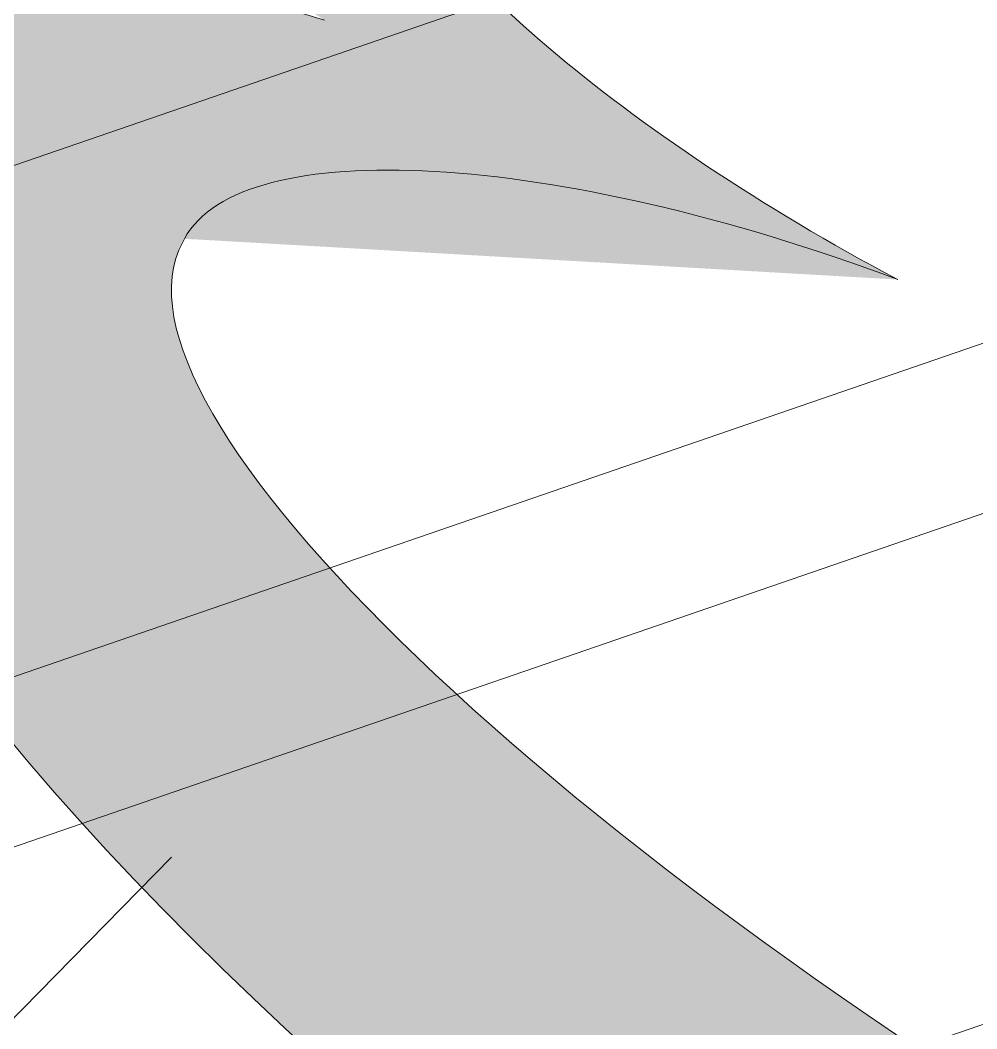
# Model space of a CAD drawing. Extents: x 760773 to 1075934, y 719259 to 1013331.
# Drawn here: x 838020.7 to 838317.5, y 826873.5 to 827186.6 of the extents above; entities that cross this region are included whole.
import ezdxf

# ---------------------------------------------------------------- set-up
doc = ezdxf.new("R2010")
doc.units = 0
doc.header["$MEASUREMENT"] = 0
for name, color, linetype in [('63', 7, 'Continuous'), ('EL THIN', 2, 'Continuous'), ('EXIST1', 14, 'Continuous')]:
    doc.layers.add(name, color=color, linetype=linetype)
doc.layers.add('72471 FF-FUR', color=9, linetype='Continuous', lineweight=30)

# ---------------------------------------------------------------- blocks, each defined once
blk = doc.blocks.new('DGN_COMPLEXSHAPE38')
at = {"layer": '63', "color": 111, "linetype": 'Continuous', "lineweight": 0, "true_color": 0xa7ebcb}
for p, q in [((38.95361759186255, 712.4651069848431), (38.95486705404232, 712.4638819216323)), ((38.83136518758641, 712.1623582103476), (38.83136518746914, 712.1623582101456))]:
    blk.add_line(p, q, dxfattribs=at)
for centre, major_axis, ratio, start_param, end_param in [((38.28847318725175, 711.9247222099427), (-0.7856235181976366, -0.6913487100108439), 0.307399145102202, 3.16379042975581, 4.71238898038469), ((38.92506718725192, 712.4482942099428), (0.1353751440413037, 0.1810642591222419), 0.5708581103364957, 4.71238898038469, 6.193209511804358), ((38.47491118725209, 712.0474042099429), (-0.4793427019047888, -0.416989166866012), 0.247876938782758, 3.147663248097806, 4.71238898038469), ((38.75311918725158, 712.2270802099429), (0.1984569468847146, 0.239925565178957), 0.3261261478178448, 4.71238898038469, 6.238590302499143), ((38.89801918725158, 712.0908742099427), (-0.2368697216403386, -0.2208650093710039), 0.3017861451764671, 2.20131751151024, 4.71238898038469)]:
    blk.add_ellipse(centre, major_axis=major_axis, ratio=ratio, start_param=start_param, end_param=end_param, dxfattribs=at)
blk = doc.blocks.new('A$C0F23593D')
at = {"layer": '63', "true_color": 0xa7ebcb}
h = blk.add_hatch(color=111, dxfattribs=at)
edge = h.paths.add_edge_path()
edge.add_line((9.936390867223963, -18.01867138734087), (9.936390909373586, -18.01867142869548))
edge.add_ellipse((11.39698288869113, -16.06512961321278), major_axis=(-3.422114497401815, 2.558590222392025), ratio=0.5708581103364958, start_angle=90, end_angle=174.8447666666667)
edge.add_line((14.6740139410831, -18.78890451416373), (14.66605373912898, -18.78897658797541))
edge.add_ellipse((1.501472088973969, -4.033503013080917), major_axis=(13.06649061915535, -14.84828449397878), ratio=0.307399145102202, start_angle=1.271838888888891, end_angle=90)
edge.add_line((6.065822048578411, -0.01687496737577021), (6.104856121513876, 0.0001010056317909402))
edge.add_line((6.104856121353805, 0.0001010056002996862), (6.104856121281045, -5.586663375931153))
edge.add_line((6.104856121586636, -5.586663375783246), (6.065822118769574, -5.603639447301248))
edge.add_ellipse((3.82016188907437, -7.557181213167496), major_axis=(7.881095253737364, -9.059577066026709), ratio=0.247876938782758, start_angle=360.34781944444444, end_angle=450, ccw=False)
edge.add_line((11.71474433457479, -16.60473226039903), (11.69159063987172, -16.62834709555591))
edge.add_ellipse((7.21603828901425, -12.81531241309131), major_axis=(-4.534593181869755, 3.750836296136193), ratio=0.3261261478178447, start_angle=450, end_angle=537.4448944444445, ccw=False)
edge.add_line((5.992792496690527, -14.29416181932902), (5.992792492885201, -14.29416181715612))
edge.add_ellipse((4.641744888853282, -15.55392241297523), major_axis=(4.174348677097017, -4.476837739016277), ratio=0.3017861451764672, start_angle=306.1262027777778, end_angle=450, ccw=False)
edge.add_line((6.011529508745298, -19.21084714215249), (6.012783096601197, -19.2097867588144))
edge.add_ellipse((5.025150288827717, -20.04524281318299), major_axis=(1.986935131574712, -2.240586438952249), ratio=0.4318700612645224, start_angle=320.70854999999995, end_angle=449.4221166666666, ccw=False)
edge.add_line((5.950134053826332, -22.32271408144152), (5.950510674803809, -22.32229530179154))
edge.add_ellipse((6.668316288851202, -21.5240922133089), major_axis=(-1.484851159524032, 1.316118107769103), ratio=0.5410142192149584, start_angle=89.7772611111111, end_angle=174.2340916666667)
edge.add_line((8.074120615143329, -22.91425718925893), (8.07580426728964, -22.91415687052631))
edge.add_ellipse((7.015206888783723, -21.50583481334615), major_axis=(1.028205489041902, -1.433256153381458), ratio=0.5859667174157279, start_angle=2.265252777777781, end_angle=90.00000000000001)
edge.add_line((7.855047292541713, -20.90334061812609), (7.855047301018203, -20.90334062104444))
edge.add_ellipse((8.603600688744336, -19.75312441331334), major_axis=(-2.143270129949761, 1.394826561049343), ratio=0.536664133766915, start_angle=90, end_angle=179.4269972222222)
edge.add_line((10.73927764268592, -21.1593840958667), (10.73971651216561, -21.15894419894482))
edge.add_ellipse((8.621858088765293, -19.11411541327834), major_axis=(1.906828031547484, -2.288193545812292), ratio=0.5744849603016922, start_angle=10.70733055555556, end_angle=90.00000000000001)
at = {"layer": '63', "color": 111, "linetype": 'Continuous', "lineweight": 0, "true_color": 0xa7ebcb, "xscale": 18.89999999999984, "yscale": 18.89999999999984, "zscale": 18.89999999999984, "rotation": 269.9999999998089}
blk.add_blockref('DGN_COMPLEXSHAPE38', (-13453.87577767624, 719.6186402708408), dxfattribs=at)

msp = doc.modelspace()

# ---------------------------------------------------------------- linework, layer by layer
at = {"layer": 'EL THIN', "lineweight": 0}
for points in [[(837291.8042729837, 826891.2144752464), (837275.5259049102, 826938.4904185302), (840112.0816316637, 827915.1948820245), (840128.3600393874, 827867.9189532471), (837291.804312631, 826891.2144897496)], [(837356.9179036657, 826702.1107607642), (837340.6395355924, 826749.3867040481), (840177.1952623462, 827726.0911675437), (840193.4736700691, 827678.8152387629), (837356.9179433142, 826702.1107752662)], [(837422.0315343477, 826513.0070462809), (837405.7531662725, 826560.2829895613), (840242.3088930277, 827536.9874530596), (840258.5873007504, 827489.7115242801), (837422.031573995, 826513.0070607832)]]:
    msp.add_lwpolyline(points, dxfattribs=at)
at = {"layer": 'EXIST1'}
msp.add_lwpolyline([(838315.2665496059, 826213.223383744), (837492.3098443178, 826339.6482748006), (838067.6761957367, 826926.780852156)], dxfattribs=at)

# ---------------------------------------------------------------- block references
at = {"layer": '72471 FF-FUR', "lineweight": 0, "xscale": 36.00000000000003, "yscale": 36.00000000000003, "zscale": 36.00000000000003, "rotation": 199.0000000025342}
msp.add_blockref('A$C0F23593D', (838664.5139830913, 826689.7884977686), dxfattribs=at)

doc.saveas('drawing.dxf')
